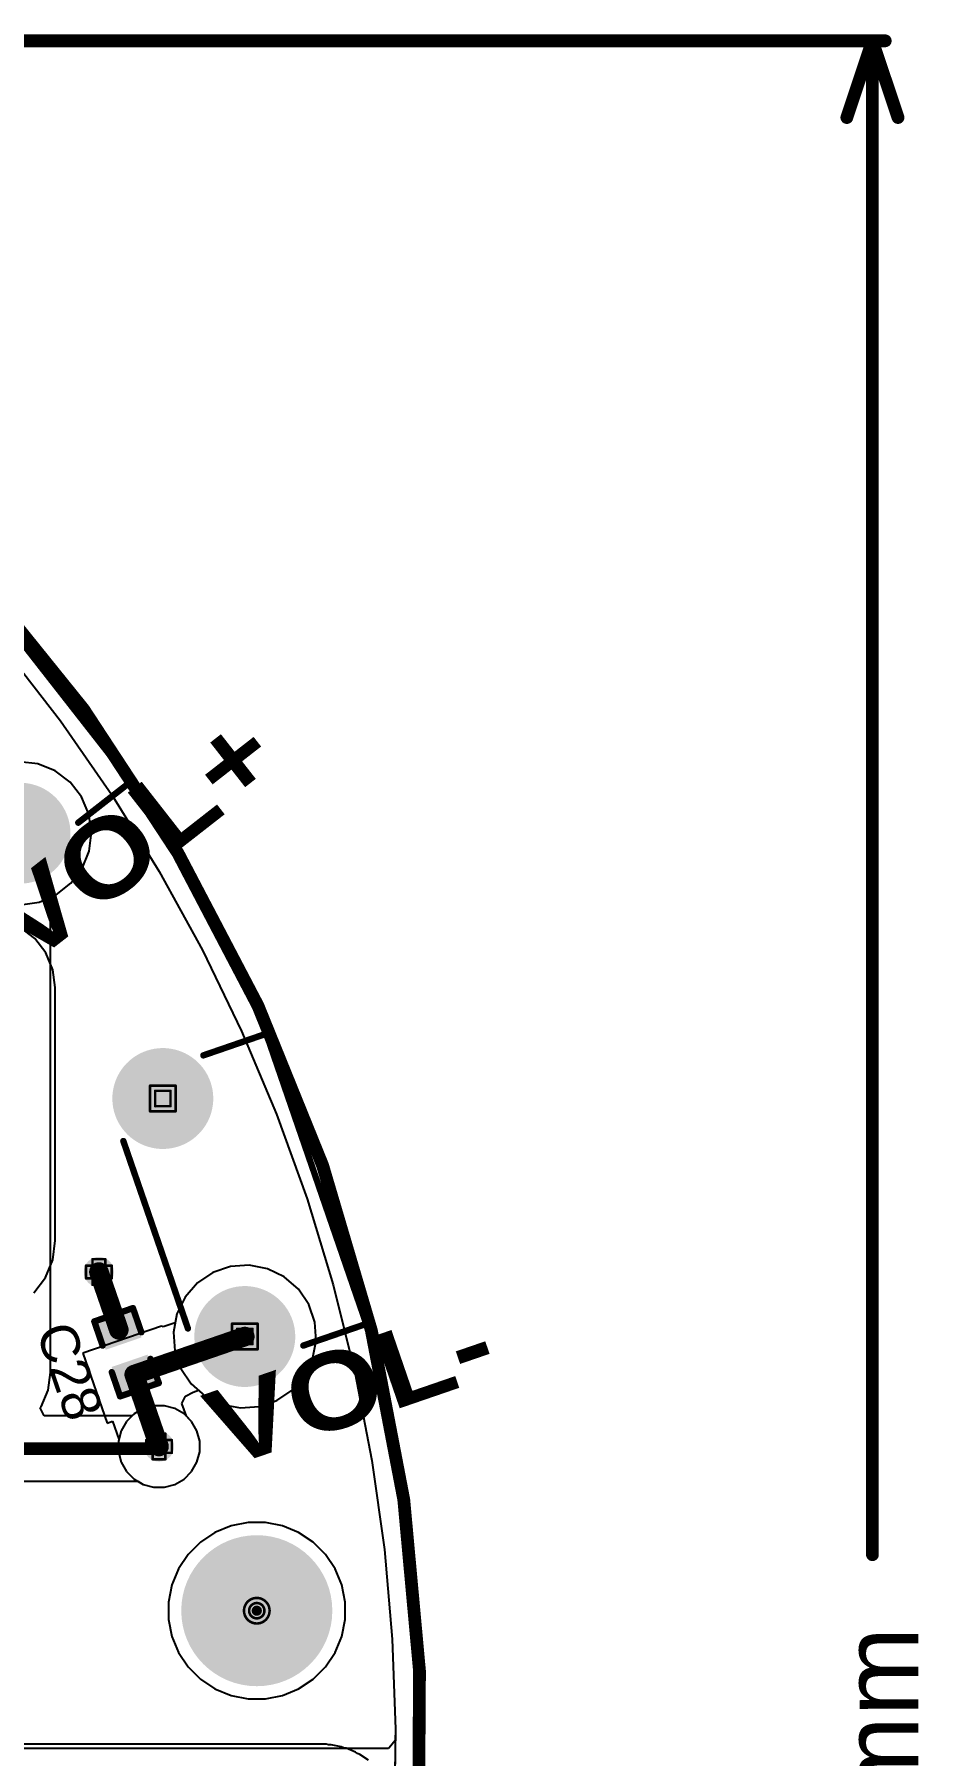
# Model space of a CAD drawing. Header units: inches. Extents: x -18 to 202, y -11 to 119.
# Drawn here: x 53.24 to 70.81, y 32.3 to 66.49 of the extents above; entities that cross this region are included whole.
import ezdxf

# ---------------------------------------------------------------- set-up
doc = ezdxf.new("R2010")
doc.units = ezdxf.units.IN
for name, color, linetype in [('Board Outline', 216, 'Continuous'), ('Bottom Layer', 5, 'Continuous'), ('Bottom Solder', 6, 'Continuous'), ('Dimension', 6, 'Continuous'), ('Drill Drawing', 1, 'Continuous'), ('Ground', 16, 'Continuous'), ('Multi-Layer', 9, 'Continuous'), ('Pad Holes', 156, 'Continuous'), ('Power', 76, 'Continuous'), ('Top Layer', 1, 'Continuous'), ('Top Overlay', 2, 'Continuous'), ('Top Paste', 8, 'Continuous'), ('Top Solder', 216, 'Continuous'), ('Via Holes', 16, 'Continuous')]:
    doc.layers.add(name, color=color, linetype=linetype)
doc.styles.add('Arial', font='', dxfattribs={"height": 0.2})
doc.styles.add('Arial Black_Bold', font='', dxfattribs={"height": 0.2})
doc.styles.get('Arial').set_extended_font_data('Arial')
doc.styles.get('Arial Black_Bold').set_extended_font_data('Arial Black', bold=True)

# ---------------------------------------------------------------- blocks, each defined once
blk = doc.blocks.new('K2_1101DF_C4DW_01_1')
at = {"layer": 'Bottom Layer'}
h = blk.add_hatch(color=5, dxfattribs=at)
edge = h.paths.add_edge_path()
edge.add_arc((-2.5, 0), 0.9, 0, 360)
h = blk.add_hatch(color=5, dxfattribs=at)
edge = h.paths.add_edge_path()
edge.add_arc((2.5, 0), 0.9, 0, 360)
at = {"layer": 'Bottom Solder'}
h = blk.add_hatch(color=6, dxfattribs=at)
edge = h.paths.add_edge_path()
edge.add_arc((-2.5, 0), 1.002, 0, 360)
h = blk.add_hatch(color=6, dxfattribs=at)
edge = h.paths.add_edge_path()
edge.add_arc((2.5, 0), 1.002, 0, 360)
at = {"layer": 'Ground'}
h = blk.add_hatch(color=16, dxfattribs=at)
edge = h.paths.add_edge_path()
edge.add_arc((-2.5, 0), 0.9, 0, 360)
h = blk.add_hatch(color=16, dxfattribs=at)
edge = h.paths.add_edge_path()
edge.add_arc((2.5, 0), 0.9, 0, 360)
at = {"layer": 'Multi-Layer'}
h = blk.add_hatch(color=9, dxfattribs=at)
edge = h.paths.add_edge_path()
edge.add_arc((-2.5, 0), 0.9, 0, 360)
h = blk.add_hatch(color=9, dxfattribs=at)
edge = h.paths.add_edge_path()
edge.add_arc((2.5, 0), 0.9, 0, 360)
at = {"layer": 'Pad Holes'}
h = blk.add_hatch(color=7, dxfattribs=at)
edge = h.paths.add_edge_path()
edge.add_arc((-2.5, 0), 0.46, 0, 360)
h = blk.add_hatch(color=7, dxfattribs=at)
edge = h.paths.add_edge_path()
edge.add_arc((2.5, 0), 0.46, 0, 360)
at = {"layer": 'Power'}
h = blk.add_hatch(color=76, dxfattribs=at)
edge = h.paths.add_edge_path()
edge.add_arc((-2.5, 0), 0.9, 0, 360)
h = blk.add_hatch(color=76, dxfattribs=at)
edge = h.paths.add_edge_path()
edge.add_arc((2.5, 0), 0.9, 0, 360)
at = {"layer": 'Top Layer'}
h = blk.add_hatch(color=1, dxfattribs=at)
edge = h.paths.add_edge_path()
edge.add_arc((-2.5, 0), 0.9, 0, 360)
h = blk.add_hatch(color=1, dxfattribs=at)
edge = h.paths.add_edge_path()
edge.add_arc((2.5, 0), 0.9, 0, 360)
at = {"layer": 'Top Solder'}
h = blk.add_hatch(color=216, dxfattribs=at)
edge = h.paths.add_edge_path()
edge.add_arc((-2.5, 0), 1.002, 0, 360)
h = blk.add_hatch(color=216, dxfattribs=at)
edge = h.paths.add_edge_path()
edge.add_arc((2.5, 0), 1.002, 0, 360)
at = {"layer": 'Top Overlay'}
for points in [[(1.956, 1.016, 0.127, 0.127, 0), (-1.981, 1.016, 0.127, 0.127, 0)], [(-3.048, -1.041, 0.127, 0.127, 0), (-3.048, -2.362, 0.127, 0.127, 0)], [(3.048, -1.041, 0.127, 0.127, 0), (3.048, -2.362, 0.127, 0.127, 0)], [(3.048, -2.362, 0.127, 0.127, 0), (-3.048, -2.362, 0.127, 0.127, 0)]]:
    blk.add_lwpolyline(points, format="xyseb", dxfattribs=at)
for points in [[(-2.013, 1.016, 0.0635, 0.0635, 1), (-1.949, 1.016, 0.0635, 0.0635, 1)], [(1.924, 1.016, 0.0635, 0.0635, 1), (1.988, 1.016, 0.0635, 0.0635, 1)], [(-3.08, -1.041, 0.0635, 0.0635, 1), (-3.016, -1.041, 0.0635, 0.0635, 1)], [(3.016, -1.041, 0.0635, 0.0635, 1), (3.08, -1.041, 0.0635, 0.0635, 1)], [(-3.08, -2.362, 0.0635, 0.0635, 1), (-3.016, -2.362, 0.0635, 0.0635, 1)], [(-3.08, -2.362, 0.0635, 0.0635, 1), (-3.016, -2.362, 0.0635, 0.0635, 1)], [(3.016, -2.362, 0.0635, 0.0635, 1), (3.08, -2.362, 0.0635, 0.0635, 1)], [(3.016, -2.362, 0.0635, 0.0635, 1), (3.08, -2.362, 0.0635, 0.0635, 1)]]:
    blk.add_lwpolyline(points, format="xyseb", close=True, dxfattribs=at)
blk = doc.blocks.new('K2_1101DF_C4DW_01_17')
at = {"layer": 'Bottom Layer'}
h = blk.add_hatch(color=5, dxfattribs=at)
edge = h.paths.add_edge_path()
edge.add_arc((-2.5, 0), 0.9, 0, 360)
h = blk.add_hatch(color=5, dxfattribs=at)
edge = h.paths.add_edge_path()
edge.add_arc((2.5, 0), 0.9, 0, 360)
at = {"layer": 'Bottom Solder'}
h = blk.add_hatch(color=6, dxfattribs=at)
edge = h.paths.add_edge_path()
edge.add_arc((-2.5, 0), 1.002, 0, 360)
h = blk.add_hatch(color=6, dxfattribs=at)
edge = h.paths.add_edge_path()
edge.add_arc((2.5, 0), 1.002, 0, 360)
at = {"layer": 'Ground'}
h = blk.add_hatch(color=16, dxfattribs=at)
edge = h.paths.add_edge_path()
edge.add_arc((-2.5, 0), 0.9, 0, 360)
h = blk.add_hatch(color=16, dxfattribs=at)
edge = h.paths.add_edge_path()
edge.add_arc((2.5, 0), 0.9, 0, 360)
at = {"layer": 'Multi-Layer'}
h = blk.add_hatch(color=9, dxfattribs=at)
edge = h.paths.add_edge_path()
edge.add_arc((-2.5, 0), 0.9, 0, 360)
h = blk.add_hatch(color=9, dxfattribs=at)
edge = h.paths.add_edge_path()
edge.add_arc((2.5, 0), 0.9, 0, 360)
at = {"layer": 'Pad Holes'}
h = blk.add_hatch(color=7, dxfattribs=at)
edge = h.paths.add_edge_path()
edge.add_arc((-2.5, 0), 0.46, 0, 360)
h = blk.add_hatch(color=7, dxfattribs=at)
edge = h.paths.add_edge_path()
edge.add_arc((2.5, 0), 0.46, 0, 360)
at = {"layer": 'Power'}
h = blk.add_hatch(color=76, dxfattribs=at)
edge = h.paths.add_edge_path()
edge.add_arc((-2.5, 0), 0.9, 0, 360)
h = blk.add_hatch(color=76, dxfattribs=at)
edge = h.paths.add_edge_path()
edge.add_arc((2.5, 0), 0.9, 0, 360)
at = {"layer": 'Top Layer'}
h = blk.add_hatch(color=1, dxfattribs=at)
edge = h.paths.add_edge_path()
edge.add_arc((-2.5, 0), 0.9, 0, 360)
h = blk.add_hatch(color=1, dxfattribs=at)
edge = h.paths.add_edge_path()
edge.add_arc((2.5, 0), 0.9, 0, 360)
at = {"layer": 'Top Solder'}
h = blk.add_hatch(color=216, dxfattribs=at)
edge = h.paths.add_edge_path()
edge.add_arc((-2.5, 0), 1.002, 0, 360)
h = blk.add_hatch(color=216, dxfattribs=at)
edge = h.paths.add_edge_path()
edge.add_arc((2.5, 0), 1.002, 0, 360)
at = {"layer": 'Top Overlay'}
for points in [[(1.956, 1.016, 0.127, 0.127, 0), (-1.981, 1.016, 0.127, 0.127, 0)], [(-3.048, -1.041, 0.127, 0.127, 0), (-3.048, -2.362, 0.127, 0.127, 0)], [(3.048, -1.041, 0.127, 0.127, 0), (3.048, -2.362, 0.127, 0.127, 0)], [(3.048, -2.362, 0.127, 0.127, 0), (-3.048, -2.362, 0.127, 0.127, 0)]]:
    blk.add_lwpolyline(points, format="xyseb", dxfattribs=at)
for points in [[(-2.013, 1.016, 0.0635, 0.0635, 1), (-1.949, 1.016, 0.0635, 0.0635, 1)], [(1.924, 1.016, 0.0635, 0.0635, 1), (1.988, 1.016, 0.0635, 0.0635, 1)], [(-3.08, -1.041, 0.0635, 0.0635, 1), (-3.016, -1.041, 0.0635, 0.0635, 1)], [(3.016, -1.041, 0.0635, 0.0635, 1), (3.08, -1.041, 0.0635, 0.0635, 1)], [(-3.08, -2.362, 0.0635, 0.0635, 1), (-3.016, -2.362, 0.0635, 0.0635, 1)], [(-3.08, -2.362, 0.0635, 0.0635, 1), (-3.016, -2.362, 0.0635, 0.0635, 1)], [(3.016, -2.362, 0.0635, 0.0635, 1), (3.08, -2.362, 0.0635, 0.0635, 1)], [(3.016, -2.362, 0.0635, 0.0635, 1), (3.08, -2.362, 0.0635, 0.0635, 1)]]:
    blk.add_lwpolyline(points, format="xyseb", close=True, dxfattribs=at)
blk = doc.blocks.new('C___0402_81')
at = {"layer": 'Top Layer'}
for points in [[(-0.699, -0.318), (-0.699, 0.317), (-0.241, 0.317), (-0.241, -0.318)], [(0.241, -0.318), (0.241, 0.317), (0.699, 0.317), (0.699, -0.318)]]:
    blk.add_hatch(color=1, dxfattribs=at).paths.add_polyline_path(points)
at = {"layer": 'Top Paste'}
for points in [[(-0.699, -0.318), (-0.699, 0.317), (-0.241, 0.317), (-0.241, -0.318)], [(0.241, -0.318), (0.241, 0.317), (0.699, 0.317), (0.699, -0.318)]]:
    blk.add_hatch(color=8, dxfattribs=at).paths.add_polyline_path(points)
at = {"layer": 'Top Solder'}
for points in [[(-0.758, -0.377), (-0.758, 0.377), (-0.181, 0.377), (-0.181, -0.377)], [(0.181, -0.377), (0.181, 0.377), (0.758, 0.377), (0.758, -0.377)]]:
    blk.add_hatch(color=216, dxfattribs=at).paths.add_polyline_path(points)
at = {"layer": 'Top Overlay'}
for points in [[(-0.787, -0.406, 0.127, 0.127, 0), (-0.787, 0.406, 0.127, 0.127, 0)], [(-0.787, 0.406, 0.127, 0.127, 0), (-0.279, 0.406, 0.127, 0.127, 0)], [(0.279, 0.406, 0.127, 0.127, 0), (0.787, 0.406, 0.127, 0.127, 0)], [(0.787, -0.406, 0.127, 0.127, 0), (0.787, 0.406, 0.127, 0.127, 0)], [(-0.787, -0.406, 0.127, 0.127, 0), (-0.279, -0.406, 0.127, 0.127, 0)], [(0.279, -0.406, 0.127, 0.127, 0), (0.787, -0.406, 0.127, 0.127, 0)]]:
    blk.add_lwpolyline(points, format="xyseb", dxfattribs=at)
for points in [[(-0.819, 0.406, 0.0635, 0.0635, 1), (-0.756, 0.406, 0.0635, 0.0635, 1)], [(-0.819, 0.406, 0.0635, 0.0635, 1), (-0.756, 0.406, 0.0635, 0.0635, 1)], [(-0.311, 0.406, 0.0635, 0.0635, 1), (-0.248, 0.406, 0.0635, 0.0635, 1)], [(0.248, 0.406, 0.0635, 0.0635, 1), (0.311, 0.406, 0.0635, 0.0635, 1)], [(0.756, 0.406, 0.0635, 0.0635, 1), (0.819, 0.406, 0.0635, 0.0635, 1)], [(0.756, 0.406, 0.0635, 0.0635, 1), (0.819, 0.406, 0.0635, 0.0635, 1)], [(-0.819, -0.406, 0.0635, 0.0635, 1), (-0.756, -0.406, 0.0635, 0.0635, 1)], [(-0.819, -0.406, 0.0635, 0.0635, 1), (-0.756, -0.406, 0.0635, 0.0635, 1)], [(-0.311, -0.406, 0.0635, 0.0635, 1), (-0.248, -0.406, 0.0635, 0.0635, 1)], [(0.248, -0.406, 0.0635, 0.0635, 1), (0.311, -0.406, 0.0635, 0.0635, 1)], [(0.756, -0.406, 0.0635, 0.0635, 1), (0.819, -0.406, 0.0635, 0.0635, 1)], [(0.756, -0.406, 0.0635, 0.0635, 1), (0.819, -0.406, 0.0635, 0.0635, 1)]]:
    blk.add_lwpolyline(points, format="xyseb", close=True, dxfattribs=at)

msp = doc.modelspace()

# ---------------------------------------------------------------- hatches: boundary and pattern name
at = {"layer": 'Bottom Layer'}
h = msp.add_hatch(color=5, dxfattribs=at)
edge = h.paths.add_edge_path()
edge.add_arc((54.517, 41.903), 0.3, 0, 360)
h = msp.add_hatch(color=5, dxfattribs=at)
edge = h.paths.add_edge_path()
edge.add_arc((55.711, 38.437), 0.3, 0, 360)
at = {"layer": 'Bottom Solder'}
h = msp.add_hatch(color=6, dxfattribs=at)
edge = h.paths.add_edge_path()
edge.add_arc((57.652, 35.175), 0.102, 0, 360)
at = {"layer": 'Ground'}
h = msp.add_hatch(color=16, dxfattribs=at)
edge = h.paths.add_edge_path()
edge.add_arc((54.517, 41.903), 0.3, 0, 360)
h = msp.add_hatch(color=16, dxfattribs=at)
edge = h.paths.add_edge_path()
edge.add_arc((55.711, 38.437), 0.3, 0, 360)
at = {"layer": 'Pad Holes'}
h = msp.add_hatch(color=7, dxfattribs=at)
edge = h.paths.add_edge_path()
edge.add_arc((57.652, 35.175), 1.5, 0, 360)
at = {"layer": 'Power'}
h = msp.add_hatch(color=76, dxfattribs=at)
edge = h.paths.add_edge_path()
edge.add_arc((54.517, 41.903), 0.3, 0, 360)
h = msp.add_hatch(color=76, dxfattribs=at)
edge = h.paths.add_edge_path()
edge.add_arc((55.711, 38.437), 0.3, 0, 360)
at = {"layer": 'Top Layer'}
h = msp.add_hatch(color=1, dxfattribs=at)
edge = h.paths.add_edge_path()
edge.add_arc((54.517, 41.903), 0.3, 0, 360)
h = msp.add_hatch(color=1, dxfattribs=at)
edge = h.paths.add_edge_path()
edge.add_arc((55.711, 38.437), 0.3, 0, 360)
at = {"layer": 'Top Solder'}
h = msp.add_hatch(color=216, dxfattribs=at)
edge = h.paths.add_edge_path()
edge.add_arc((57.652, 35.175), 0.102, 0, 360)
at = {"layer": 'Via Holes'}
h = msp.add_hatch(color=7, dxfattribs=at)
edge = h.paths.add_edge_path()
edge.add_arc((54.517, 41.903), 0.15, 0, 360)
h = msp.add_hatch(color=7, dxfattribs=at)
edge = h.paths.add_edge_path()
edge.add_arc((55.711, 38.437), 0.15, 0, 360)

# ---------------------------------------------------------------- linework, layer by layer
at = {"layer": 'Board Outline'}
msp.add_lwpolyline([(44.23, 62.31, 0.254, 0.254, -3.535496), (7.565, 62.289, 0.254, 0.254, 0)], format="xyseb", dxfattribs=at)
at = {"layer": 'Bottom Layer'}
for p, q in [((52.663, 54.263), (53.755, 52.849)), ((53.755, 52.849), (54.772, 51.38)), ((53.306, 51.994), (52.938, 52.039)), ((53.649, 51.855), (53.306, 51.994)), ((53.945, 51.632), (53.649, 51.855)), ((54.174, 51.34), (53.945, 51.632)), ((54.318, 50.998), (54.174, 51.34)), ((54.772, 51.38), (55.712, 49.86)), ((54.37, 50.631), (54.318, 50.998)), ((54.325, 50.263), (54.37, 50.631)), ((54.186, 49.92), (54.325, 50.263)), ((53.963, 49.624), (54.186, 49.92)), ((53.671, 49.395), (53.963, 49.624)), ((55.712, 49.86), (56.572, 48.294)), ((52.962, 49.199), (53.33, 49.25)), ((53.33, 49.25), (53.671, 49.395)), ((56.572, 48.294), (57.349, 46.685)), ((57.349, 46.685), (58.042, 45.038)), ((58.042, 45.038), (58.649, 43.358)), ((58.649, 43.358), (59.168, 41.648)), ((56.78, 41.892), (56.473, 41.685)), ((57.131, 42.013), (56.78, 41.892)), ((57.501, 42.039), (57.131, 42.013)), ((57.865, 41.968), (57.501, 42.039)), ((58.198, 41.805), (57.865, 41.968)), ((58.478, 41.562), (58.198, 41.805)), ((56.23, 41.405), (56.067, 41.072)), ((56.473, 41.685), (56.23, 41.405)), ((58.685, 41.255), (58.478, 41.562)), ((59.168, 41.648), (59.598, 39.914)), ((56.067, 41.072), (55.997, 40.708)), ((58.806, 40.904), (58.685, 41.255)), ((55.997, 40.708), (56.022, 40.338)), ((58.832, 40.534), (58.806, 40.904)), ((58.761, 40.17), (58.832, 40.534)), ((56.022, 40.338), (56.143, 39.987)), ((58.598, 39.837), (58.761, 40.17)), ((56.143, 39.987), (56.351, 39.68)), ((56.351, 39.68), (56.63, 39.437)), ((58.355, 39.557), (58.598, 39.837)), ((59.598, 39.914), (59.938, 38.16)), ((56.63, 39.437), (56.964, 39.274)), ((57.697, 39.229), (58.048, 39.35)), ((58.048, 39.35), (58.355, 39.557)), ((55.215, 39.083), (55.064, 38.933)), ((55.399, 39.19), (55.215, 39.083)), ((55.604, 39.245), (55.399, 39.19)), ((55.817, 39.245), (55.604, 39.245)), ((56.023, 39.19), (55.817, 39.245)), ((56.207, 39.083), (56.023, 39.19)), ((56.357, 38.933), (56.207, 39.083)), ((56.964, 39.274), (57.327, 39.204)), ((57.327, 39.204), (57.697, 39.229)), ((54.958, 38.748), (54.903, 38.543)), ((55.064, 38.933), (54.958, 38.748)), ((56.464, 38.748), (56.357, 38.933)), ((56.519, 38.543), (56.464, 38.748)), ((54.903, 38.543), (54.903, 38.33)), ((54.903, 38.33), (54.958, 38.125)), ((56.464, 38.125), (56.519, 38.33)), ((56.519, 38.33), (56.519, 38.543)), ((54.958, 38.125), (55.064, 37.94)), ((56.357, 37.94), (56.464, 38.125)), ((59.938, 38.16), (60.186, 36.39)), ((55.064, 37.94), (55.215, 37.79)), ((55.215, 37.79), (55.399, 37.684)), ((55.399, 37.684), (55.604, 37.629)), ((55.604, 37.629), (55.817, 37.629)), ((55.817, 37.629), (56.023, 37.684)), ((56.023, 37.684), (56.207, 37.79)), ((56.207, 37.79), (56.357, 37.94)), ((57.479, 36.929), (57.14, 36.861)), ((57.825, 36.929), (57.479, 36.929)), ((58.164, 36.861), (57.825, 36.929)), ((56.821, 36.729), (56.534, 36.537)), ((57.14, 36.861), (56.821, 36.729)), ((58.483, 36.729), (58.164, 36.861)), ((58.77, 36.537), (58.483, 36.729)), ((56.29, 36.293), (56.098, 36.006)), ((56.534, 36.537), (56.29, 36.293)), ((59.014, 36.293), (58.77, 36.537)), ((59.206, 36.006), (59.014, 36.293)), ((60.186, 36.39), (60.342, 34.61)), ((56.098, 36.006), (55.965, 35.686)), ((59.339, 35.686), (59.206, 36.006)), ((55.965, 35.686), (55.898, 35.347)), ((59.406, 35.347), (59.339, 35.686)), ((55.898, 35.347), (55.898, 35.002)), ((59.406, 35.002), (59.406, 35.347)), ((55.898, 35.002), (55.965, 34.663)), ((59.339, 34.663), (59.406, 35.002)), ((55.965, 34.663), (56.098, 34.344)), ((59.206, 34.344), (59.339, 34.663)), ((60.342, 34.61), (60.406, 32.825)), ((56.098, 34.344), (56.29, 34.057)), ((59.014, 34.057), (59.206, 34.344)), ((56.29, 34.057), (56.534, 33.812)), ((58.77, 33.812), (59.014, 34.057)), ((56.534, 33.812), (56.821, 33.62)), ((56.821, 33.62), (57.14, 33.488)), ((58.164, 33.488), (58.483, 33.62)), ((58.483, 33.62), (58.77, 33.812)), ((57.14, 33.488), (57.479, 33.421)), ((57.479, 33.421), (57.825, 33.421)), ((57.825, 33.421), (58.164, 33.488)), ((60.406, 32.825), (60.402, 32.595)), ((60.402, 32.595), (60.278, 32.451)), ((60.265, 32.441), (50.53, 32.441)), ((60.278, 32.451), (60.265, 32.441))]:
    msp.add_line(p, q, dxfattribs=at)
at = {"layer": 'Dimension'}
for points in [[(35.3, 66.359, 0.254, 0.254, 0), (70.129, 66.359, 0.254, 0.254, 0)], [(69.367, 64.835, 0.254, 0.254, 0), (69.875, 66.359, 0.254, 0.254, 0)], [(69.875, 66.359, 0.254, 0.254, 0), (70.383, 64.835, 0.254, 0.254, 0)], [(69.875, 36.287, 0.254, 0.254, 0), (69.875, 66.359, 0.254, 0.254, 0)]]:
    msp.add_lwpolyline(points, format="xyseb", dxfattribs=at)
for points in [[(69.812, 66.359, 0.127, 0.127, 1), (69.939, 66.359, 0.127, 0.127, 1)], [(69.812, 66.359, 0.127, 0.127, 1), (69.939, 66.359, 0.127, 0.127, 1)], [(69.812, 66.359, 0.127, 0.127, 1), (69.939, 66.359, 0.127, 0.127, 1)], [(70.066, 66.359, 0.127, 0.127, 1), (70.193, 66.359, 0.127, 0.127, 1)], [(69.304, 64.835, 0.127, 0.127, 1), (69.431, 64.835, 0.127, 0.127, 1)], [(70.32, 64.835, 0.127, 0.127, 1), (70.447, 64.835, 0.127, 0.127, 1)], [(69.812, 36.287, 0.127, 0.127, 1), (69.939, 36.287, 0.127, 0.127, 1)]]:
    msp.add_lwpolyline(points, format="xyseb", close=True, dxfattribs=at)
at = {"layer": 'Drill Drawing'}
for points in [[(55.532, 45.603, 0.0508, 0.0508, 0), (56.04, 45.603, 0.0508, 0.0508, 0)], [(55.532, 45.095, 0.0508, 0.0508, 0), (55.532, 45.603, 0.0508, 0.0508, 0)], [(55.634, 45.501, 0.0508, 0.0508, 0), (55.939, 45.501, 0.0508, 0.0508, 0)], [(55.634, 45.196, 0.0508, 0.0508, 0), (55.634, 45.501, 0.0508, 0.0508, 0)], [(55.939, 45.196, 0.0508, 0.0508, 0), (55.939, 45.501, 0.0508, 0.0508, 0)], [(56.04, 45.095, 0.0508, 0.0508, 0), (56.04, 45.603, 0.0508, 0.0508, 0)], [(55.634, 45.196, 0.0508, 0.0508, 0), (55.939, 45.196, 0.0508, 0.0508, 0)], [(55.532, 45.095, 0.0508, 0.0508, 0), (56.04, 45.095, 0.0508, 0.0508, 0)], [(54.263, 41.776, 0.0508, 0.0508, 0), (54.263, 42.03, 0.0508, 0.0508, 0)], [(54.263, 42.03, 0.0508, 0.0508, 0), (54.39, 42.03, 0.0508, 0.0508, 0)], [(54.39, 42.03, 0.0508, 0.0508, 0), (54.39, 42.157, 0.0508, 0.0508, 0)], [(54.39, 42.157, 0.0508, 0.0508, 0), (54.644, 42.157, 0.0508, 0.0508, 0)], [(54.644, 42.03, 0.0508, 0.0508, 0), (54.644, 42.157, 0.0508, 0.0508, 0)], [(54.644, 42.03, 0.0508, 0.0508, 0), (54.771, 42.03, 0.0508, 0.0508, 0)], [(54.771, 41.776, 0.0508, 0.0508, 0), (54.771, 42.03, 0.0508, 0.0508, 0)], [(54.263, 41.776, 0.0508, 0.0508, 0), (54.39, 41.776, 0.0508, 0.0508, 0)], [(54.39, 41.649, 0.0508, 0.0508, 0), (54.39, 41.776, 0.0508, 0.0508, 0)], [(54.644, 41.776, 0.0508, 0.0508, 0), (54.771, 41.776, 0.0508, 0.0508, 0)], [(54.644, 41.649, 0.0508, 0.0508, 0), (54.644, 41.776, 0.0508, 0.0508, 0)], [(54.39, 41.649, 0.0508, 0.0508, 0), (54.644, 41.649, 0.0508, 0.0508, 0)], [(57.16, 40.875, 0.0508, 0.0508, 0), (57.668, 40.875, 0.0508, 0.0508, 0)], [(57.16, 40.367, 0.0508, 0.0508, 0), (57.16, 40.875, 0.0508, 0.0508, 0)], [(57.262, 40.773, 0.0508, 0.0508, 0), (57.567, 40.773, 0.0508, 0.0508, 0)], [(57.262, 40.469, 0.0508, 0.0508, 0), (57.262, 40.773, 0.0508, 0.0508, 0)], [(57.567, 40.469, 0.0508, 0.0508, 0), (57.567, 40.773, 0.0508, 0.0508, 0)], [(57.668, 40.367, 0.0508, 0.0508, 0), (57.668, 40.875, 0.0508, 0.0508, 0)], [(57.16, 40.367, 0.0508, 0.0508, 0), (57.668, 40.367, 0.0508, 0.0508, 0)], [(57.262, 40.469, 0.0508, 0.0508, 0), (57.567, 40.469, 0.0508, 0.0508, 0)], [(55.584, 38.564, 0.0508, 0.0508, 0), (55.584, 38.691, 0.0508, 0.0508, 0)], [(55.584, 38.691, 0.0508, 0.0508, 0), (55.838, 38.691, 0.0508, 0.0508, 0)], [(55.838, 38.564, 0.0508, 0.0508, 0), (55.838, 38.691, 0.0508, 0.0508, 0)], [(55.457, 38.31, 0.0508, 0.0508, 0), (55.457, 38.564, 0.0508, 0.0508, 0)], [(55.457, 38.564, 0.0508, 0.0508, 0), (55.584, 38.564, 0.0508, 0.0508, 0)], [(55.457, 38.31, 0.0508, 0.0508, 0), (55.584, 38.31, 0.0508, 0.0508, 0)], [(55.584, 38.183, 0.0508, 0.0508, 0), (55.584, 38.31, 0.0508, 0.0508, 0)], [(55.838, 38.564, 0.0508, 0.0508, 0), (55.965, 38.564, 0.0508, 0.0508, 0)], [(55.838, 38.31, 0.0508, 0.0508, 0), (55.965, 38.31, 0.0508, 0.0508, 0)], [(55.838, 38.183, 0.0508, 0.0508, 0), (55.838, 38.31, 0.0508, 0.0508, 0)], [(55.965, 38.31, 0.0508, 0.0508, 0), (55.965, 38.564, 0.0508, 0.0508, 0)], [(55.584, 38.183, 0.0508, 0.0508, 0), (55.838, 38.183, 0.0508, 0.0508, 0)]]:
    msp.add_lwpolyline(points, format="xyseb", dxfattribs=at)
for points in [[(55.52, 45.603, 0.0254, 0.0254, 1), (55.545, 45.603, 0.0254, 0.0254, 1)], [(55.52, 45.603, 0.0254, 0.0254, 1), (55.545, 45.603, 0.0254, 0.0254, 1)], [(55.621, 45.501, 0.0254, 0.0254, 1), (55.647, 45.501, 0.0254, 0.0254, 1)], [(55.621, 45.501, 0.0254, 0.0254, 1), (55.647, 45.501, 0.0254, 0.0254, 1)], [(55.926, 45.501, 0.0254, 0.0254, 1), (55.951, 45.501, 0.0254, 0.0254, 1)], [(55.926, 45.501, 0.0254, 0.0254, 1), (55.951, 45.501, 0.0254, 0.0254, 1)], [(56.028, 45.603, 0.0254, 0.0254, 1), (56.053, 45.603, 0.0254, 0.0254, 1)], [(56.028, 45.603, 0.0254, 0.0254, 1), (56.053, 45.603, 0.0254, 0.0254, 1)], [(55.621, 45.196, 0.0254, 0.0254, 1), (55.647, 45.196, 0.0254, 0.0254, 1)], [(55.621, 45.196, 0.0254, 0.0254, 1), (55.647, 45.196, 0.0254, 0.0254, 1)], [(55.926, 45.196, 0.0254, 0.0254, 1), (55.951, 45.196, 0.0254, 0.0254, 1)], [(55.926, 45.196, 0.0254, 0.0254, 1), (55.951, 45.196, 0.0254, 0.0254, 1)], [(55.52, 45.095, 0.0254, 0.0254, 1), (55.545, 45.095, 0.0254, 0.0254, 1)], [(55.52, 45.095, 0.0254, 0.0254, 1), (55.545, 45.095, 0.0254, 0.0254, 1)], [(56.028, 45.095, 0.0254, 0.0254, 1), (56.053, 45.095, 0.0254, 0.0254, 1)], [(56.028, 45.095, 0.0254, 0.0254, 1), (56.053, 45.095, 0.0254, 0.0254, 1)], [(54.25, 42.03, 0.0254, 0.0254, 1), (54.276, 42.03, 0.0254, 0.0254, 1)], [(54.25, 42.03, 0.0254, 0.0254, 1), (54.276, 42.03, 0.0254, 0.0254, 1)], [(54.377, 42.157, 0.0254, 0.0254, 1), (54.403, 42.157, 0.0254, 0.0254, 1)], [(54.377, 42.157, 0.0254, 0.0254, 1), (54.403, 42.157, 0.0254, 0.0254, 1)], [(54.377, 42.03, 0.0254, 0.0254, 1), (54.403, 42.03, 0.0254, 0.0254, 1)], [(54.377, 42.03, 0.0254, 0.0254, 1), (54.403, 42.03, 0.0254, 0.0254, 1)], [(54.631, 42.157, 0.0254, 0.0254, 1), (54.657, 42.157, 0.0254, 0.0254, 1)], [(54.631, 42.157, 0.0254, 0.0254, 1), (54.657, 42.157, 0.0254, 0.0254, 1)], [(54.631, 42.03, 0.0254, 0.0254, 1), (54.657, 42.03, 0.0254, 0.0254, 1)], [(54.631, 42.03, 0.0254, 0.0254, 1), (54.657, 42.03, 0.0254, 0.0254, 1)], [(54.758, 42.03, 0.0254, 0.0254, 1), (54.784, 42.03, 0.0254, 0.0254, 1)], [(54.758, 42.03, 0.0254, 0.0254, 1), (54.784, 42.03, 0.0254, 0.0254, 1)], [(54.25, 41.776, 0.0254, 0.0254, 1), (54.276, 41.776, 0.0254, 0.0254, 1)], [(54.25, 41.776, 0.0254, 0.0254, 1), (54.276, 41.776, 0.0254, 0.0254, 1)], [(54.377, 41.776, 0.0254, 0.0254, 1), (54.403, 41.776, 0.0254, 0.0254, 1)], [(54.377, 41.776, 0.0254, 0.0254, 1), (54.403, 41.776, 0.0254, 0.0254, 1)], [(54.631, 41.776, 0.0254, 0.0254, 1), (54.657, 41.776, 0.0254, 0.0254, 1)], [(54.631, 41.776, 0.0254, 0.0254, 1), (54.657, 41.776, 0.0254, 0.0254, 1)], [(54.758, 41.776, 0.0254, 0.0254, 1), (54.784, 41.776, 0.0254, 0.0254, 1)], [(54.758, 41.776, 0.0254, 0.0254, 1), (54.784, 41.776, 0.0254, 0.0254, 1)], [(54.377, 41.649, 0.0254, 0.0254, 1), (54.403, 41.649, 0.0254, 0.0254, 1)], [(54.377, 41.649, 0.0254, 0.0254, 1), (54.403, 41.649, 0.0254, 0.0254, 1)], [(54.631, 41.649, 0.0254, 0.0254, 1), (54.657, 41.649, 0.0254, 0.0254, 1)], [(54.631, 41.649, 0.0254, 0.0254, 1), (54.657, 41.649, 0.0254, 0.0254, 1)], [(57.147, 40.875, 0.0254, 0.0254, 1), (57.173, 40.875, 0.0254, 0.0254, 1)], [(57.147, 40.875, 0.0254, 0.0254, 1), (57.173, 40.875, 0.0254, 0.0254, 1)], [(57.249, 40.773, 0.0254, 0.0254, 1), (57.274, 40.773, 0.0254, 0.0254, 1)], [(57.249, 40.773, 0.0254, 0.0254, 1), (57.274, 40.773, 0.0254, 0.0254, 1)], [(57.554, 40.773, 0.0254, 0.0254, 1), (57.579, 40.773, 0.0254, 0.0254, 1)], [(57.554, 40.773, 0.0254, 0.0254, 1), (57.579, 40.773, 0.0254, 0.0254, 1)], [(57.655, 40.875, 0.0254, 0.0254, 1), (57.681, 40.875, 0.0254, 0.0254, 1)], [(57.655, 40.875, 0.0254, 0.0254, 1), (57.681, 40.875, 0.0254, 0.0254, 1)], [(57.147, 40.367, 0.0254, 0.0254, 1), (57.173, 40.367, 0.0254, 0.0254, 1)], [(57.147, 40.367, 0.0254, 0.0254, 1), (57.173, 40.367, 0.0254, 0.0254, 1)], [(57.249, 40.469, 0.0254, 0.0254, 1), (57.274, 40.469, 0.0254, 0.0254, 1)], [(57.249, 40.469, 0.0254, 0.0254, 1), (57.274, 40.469, 0.0254, 0.0254, 1)], [(57.554, 40.469, 0.0254, 0.0254, 1), (57.579, 40.469, 0.0254, 0.0254, 1)], [(57.554, 40.469, 0.0254, 0.0254, 1), (57.579, 40.469, 0.0254, 0.0254, 1)], [(57.655, 40.367, 0.0254, 0.0254, 1), (57.681, 40.367, 0.0254, 0.0254, 1)], [(57.655, 40.367, 0.0254, 0.0254, 1), (57.681, 40.367, 0.0254, 0.0254, 1)], [(55.571, 38.691, 0.0254, 0.0254, 1), (55.596, 38.691, 0.0254, 0.0254, 1)], [(55.571, 38.691, 0.0254, 0.0254, 1), (55.596, 38.691, 0.0254, 0.0254, 1)], [(55.825, 38.691, 0.0254, 0.0254, 1), (55.85, 38.691, 0.0254, 0.0254, 1)], [(55.825, 38.691, 0.0254, 0.0254, 1), (55.85, 38.691, 0.0254, 0.0254, 1)], [(55.444, 38.564, 0.0254, 0.0254, 1), (55.469, 38.564, 0.0254, 0.0254, 1)], [(55.444, 38.564, 0.0254, 0.0254, 1), (55.469, 38.564, 0.0254, 0.0254, 1)], [(55.444, 38.31, 0.0254, 0.0254, 1), (55.469, 38.31, 0.0254, 0.0254, 1)], [(55.444, 38.31, 0.0254, 0.0254, 1), (55.469, 38.31, 0.0254, 0.0254, 1)], [(55.571, 38.564, 0.0254, 0.0254, 1), (55.596, 38.564, 0.0254, 0.0254, 1)], [(55.571, 38.564, 0.0254, 0.0254, 1), (55.596, 38.564, 0.0254, 0.0254, 1)], [(55.571, 38.31, 0.0254, 0.0254, 1), (55.596, 38.31, 0.0254, 0.0254, 1)], [(55.571, 38.31, 0.0254, 0.0254, 1), (55.596, 38.31, 0.0254, 0.0254, 1)], [(55.825, 38.564, 0.0254, 0.0254, 1), (55.85, 38.564, 0.0254, 0.0254, 1)], [(55.825, 38.564, 0.0254, 0.0254, 1), (55.85, 38.564, 0.0254, 0.0254, 1)], [(55.825, 38.31, 0.0254, 0.0254, 1), (55.85, 38.31, 0.0254, 0.0254, 1)], [(55.825, 38.31, 0.0254, 0.0254, 1), (55.85, 38.31, 0.0254, 0.0254, 1)], [(55.952, 38.564, 0.0254, 0.0254, 1), (55.977, 38.564, 0.0254, 0.0254, 1)], [(55.952, 38.564, 0.0254, 0.0254, 1), (55.977, 38.564, 0.0254, 0.0254, 1)], [(55.952, 38.31, 0.0254, 0.0254, 1), (55.977, 38.31, 0.0254, 0.0254, 1)], [(55.952, 38.31, 0.0254, 0.0254, 1), (55.977, 38.31, 0.0254, 0.0254, 1)], [(55.571, 38.183, 0.0254, 0.0254, 1), (55.596, 38.183, 0.0254, 0.0254, 1)], [(55.571, 38.183, 0.0254, 0.0254, 1), (55.596, 38.183, 0.0254, 0.0254, 1)], [(55.825, 38.183, 0.0254, 0.0254, 1), (55.85, 38.183, 0.0254, 0.0254, 1)], [(55.825, 38.183, 0.0254, 0.0254, 1), (55.85, 38.183, 0.0254, 0.0254, 1)], [(57.906, 35.175, 0.0508, 0.0508, 1), (57.398, 35.175, 0.0508, 0.0508, 1)], [(57.804, 35.175, 0.0508, 0.0508, 1), (57.5, 35.175, 0.0508, 0.0508, 1)], [(57.385, 35.175, 0.0254, 0.0254, 1), (57.411, 35.175, 0.0254, 0.0254, 1)], [(57.487, 35.175, 0.0254, 0.0254, 1), (57.512, 35.175, 0.0254, 0.0254, 1)], [(57.792, 35.175, 0.0254, 0.0254, 1), (57.817, 35.175, 0.0254, 0.0254, 1)], [(57.893, 35.175, 0.0254, 0.0254, 1), (57.919, 35.175, 0.0254, 0.0254, 1)]]:
    msp.add_lwpolyline(points, format="xyseb", close=True, dxfattribs=at)
at = {"layer": 'Ground'}
for p, q in [((52.663, 54.263), (53.755, 52.849)), ((53.755, 52.849), (54.772, 51.38)), ((53.306, 51.994), (52.938, 52.039)), ((53.649, 51.855), (53.306, 51.994)), ((53.945, 51.632), (53.649, 51.855)), ((54.174, 51.34), (53.945, 51.632)), ((54.318, 50.998), (54.174, 51.34)), ((54.772, 51.38), (55.712, 49.86)), ((54.37, 50.631), (54.318, 50.998)), ((54.325, 50.263), (54.37, 50.631)), ((54.186, 49.92), (54.325, 50.263)), ((53.963, 49.624), (54.186, 49.92)), ((53.671, 49.395), (53.963, 49.624)), ((55.712, 49.86), (56.572, 48.294)), ((52.962, 49.199), (53.33, 49.25)), ((53.33, 49.25), (53.671, 49.395)), ((56.572, 48.294), (57.349, 46.685)), ((57.349, 46.685), (58.042, 45.038)), ((58.042, 45.038), (58.649, 43.358)), ((58.649, 43.358), (59.168, 41.648)), ((56.78, 41.892), (56.473, 41.685)), ((57.131, 42.013), (56.78, 41.892)), ((57.501, 42.039), (57.131, 42.013)), ((57.865, 41.968), (57.501, 42.039)), ((58.198, 41.805), (57.865, 41.968)), ((58.478, 41.562), (58.198, 41.805)), ((56.23, 41.405), (56.067, 41.072)), ((56.473, 41.685), (56.23, 41.405)), ((58.685, 41.255), (58.478, 41.562)), ((59.168, 41.648), (59.598, 39.914)), ((56.067, 41.072), (55.997, 40.708)), ((58.806, 40.904), (58.685, 41.255)), ((55.997, 40.708), (56.022, 40.338)), ((58.832, 40.534), (58.806, 40.904)), ((58.761, 40.17), (58.832, 40.534)), ((56.022, 40.338), (56.143, 39.987)), ((58.598, 39.837), (58.761, 40.17)), ((56.143, 39.987), (56.351, 39.68)), ((56.351, 39.68), (56.63, 39.437)), ((58.355, 39.557), (58.598, 39.837)), ((59.598, 39.914), (59.938, 38.16)), ((56.63, 39.437), (56.964, 39.274)), ((57.697, 39.229), (58.048, 39.35)), ((58.048, 39.35), (58.355, 39.557)), ((55.215, 39.083), (55.064, 38.933)), ((55.399, 39.19), (55.215, 39.083)), ((55.604, 39.245), (55.399, 39.19)), ((55.817, 39.245), (55.604, 39.245)), ((56.023, 39.19), (55.817, 39.245)), ((56.207, 39.083), (56.023, 39.19)), ((56.357, 38.933), (56.207, 39.083)), ((56.964, 39.274), (57.327, 39.204)), ((57.327, 39.204), (57.697, 39.229)), ((54.958, 38.748), (54.903, 38.543)), ((55.064, 38.933), (54.958, 38.748)), ((56.464, 38.748), (56.357, 38.933)), ((56.519, 38.543), (56.464, 38.748)), ((54.903, 38.543), (54.903, 38.33)), ((54.903, 38.33), (54.958, 38.125)), ((56.464, 38.125), (56.519, 38.33)), ((56.519, 38.33), (56.519, 38.543)), ((54.958, 38.125), (55.064, 37.94)), ((56.357, 37.94), (56.464, 38.125)), ((59.938, 38.16), (60.186, 36.39)), ((55.064, 37.94), (55.215, 37.79)), ((55.215, 37.79), (55.399, 37.684)), ((55.399, 37.684), (55.604, 37.629)), ((55.604, 37.629), (55.817, 37.629)), ((55.817, 37.629), (56.023, 37.684)), ((56.023, 37.684), (56.207, 37.79)), ((56.207, 37.79), (56.357, 37.94)), ((57.479, 36.929), (57.14, 36.861)), ((57.825, 36.929), (57.479, 36.929)), ((58.164, 36.861), (57.825, 36.929)), ((56.821, 36.729), (56.534, 36.537)), ((57.14, 36.861), (56.821, 36.729)), ((58.483, 36.729), (58.164, 36.861)), ((58.77, 36.537), (58.483, 36.729)), ((56.29, 36.293), (56.098, 36.006)), ((56.534, 36.537), (56.29, 36.293)), ((59.014, 36.293), (58.77, 36.537)), ((59.206, 36.006), (59.014, 36.293)), ((60.186, 36.39), (60.342, 34.61)), ((56.098, 36.006), (55.965, 35.686)), ((59.339, 35.686), (59.206, 36.006)), ((55.965, 35.686), (55.898, 35.347)), ((59.406, 35.347), (59.339, 35.686)), ((55.898, 35.347), (55.898, 35.002)), ((59.406, 35.002), (59.406, 35.347)), ((55.898, 35.002), (55.965, 34.663)), ((59.339, 34.663), (59.406, 35.002)), ((55.965, 34.663), (56.098, 34.344)), ((59.206, 34.344), (59.339, 34.663)), ((60.342, 34.61), (60.406, 32.825)), ((56.098, 34.344), (56.29, 34.057)), ((59.014, 34.057), (59.206, 34.344)), ((56.29, 34.057), (56.534, 33.812)), ((58.77, 33.812), (59.014, 34.057)), ((56.534, 33.812), (56.821, 33.62)), ((56.821, 33.62), (57.14, 33.488)), ((58.164, 33.488), (58.483, 33.62)), ((58.483, 33.62), (58.77, 33.812)), ((57.14, 33.488), (57.479, 33.421)), ((57.479, 33.421), (57.825, 33.421)), ((57.825, 33.421), (58.164, 33.488)), ((60.406, 32.825), (60.377, 31.038))]:
    msp.add_line(p, q, dxfattribs=at)
at = {"layer": 'Power'}
for p, q in [((52.663, 54.263), (53.755, 52.849)), ((53.755, 52.849), (54.772, 51.38)), ((53.306, 51.994), (52.938, 52.039)), ((53.649, 51.855), (53.306, 51.994)), ((53.945, 51.632), (53.649, 51.855)), ((54.174, 51.34), (53.945, 51.632)), ((54.318, 50.998), (54.174, 51.34)), ((54.772, 51.38), (55.712, 49.86)), ((54.37, 50.631), (54.318, 50.998)), ((54.325, 50.263), (54.37, 50.631)), ((54.186, 49.92), (54.325, 50.263)), ((53.963, 49.624), (54.186, 49.92)), ((53.671, 49.395), (53.963, 49.624)), ((55.712, 49.86), (56.572, 48.294)), ((53.556, 49.346), (53.671, 49.395)), ((53.556, 39.915), (53.556, 49.346)), ((56.572, 48.294), (57.349, 46.685)), ((57.349, 46.685), (58.042, 45.038)), ((58.042, 45.038), (58.649, 43.358)), ((58.649, 43.358), (59.168, 41.648)), ((56.78, 41.892), (56.473, 41.685)), ((57.131, 42.013), (56.78, 41.892)), ((57.501, 42.039), (57.131, 42.013)), ((57.865, 41.968), (57.501, 42.039)), ((58.198, 41.805), (57.865, 41.968)), ((58.478, 41.562), (58.198, 41.805)), ((56.23, 41.405), (56.067, 41.072)), ((56.473, 41.685), (56.23, 41.405)), ((58.685, 41.255), (58.478, 41.562)), ((59.168, 41.648), (59.598, 39.914)), ((56.067, 41.072), (55.997, 40.708)), ((58.806, 40.904), (58.685, 41.255)), ((55.997, 40.708), (56.022, 40.338)), ((58.832, 40.534), (58.806, 40.904)), ((58.761, 40.17), (58.832, 40.534)), ((56.022, 40.338), (56.143, 39.987)), ((58.598, 39.837), (58.761, 40.17)), ((53.508, 39.558), (53.554, 39.905)), ((53.554, 39.905), (53.556, 39.915)), ((56.143, 39.987), (56.351, 39.68)), ((56.351, 39.68), (56.63, 39.437)), ((58.355, 39.557), (58.598, 39.837)), ((59.598, 39.914), (59.938, 38.16)), ((53.37, 39.226), (53.508, 39.558)), ((56.63, 39.437), (56.964, 39.274)), ((57.697, 39.229), (58.048, 39.35)), ((58.048, 39.35), (58.355, 39.557)), ((53.352, 39.202), (53.37, 39.226)), ((53.431, 39.043), (53.352, 39.202)), ((55.174, 39.043), (53.431, 39.043)), ((55.215, 39.083), (55.174, 39.043)), ((55.399, 39.19), (55.215, 39.083)), ((55.604, 39.245), (55.399, 39.19)), ((55.817, 39.245), (55.604, 39.245)), ((56.023, 39.19), (55.817, 39.245)), ((56.207, 39.083), (56.023, 39.19)), ((56.357, 38.933), (56.207, 39.083)), ((56.964, 39.274), (57.327, 39.204)), ((57.327, 39.204), (57.697, 39.229)), ((56.464, 38.748), (56.357, 38.933)), ((56.519, 38.543), (56.464, 38.748)), ((56.464, 38.125), (56.519, 38.33)), ((56.519, 38.33), (56.519, 38.543)), ((56.357, 37.94), (56.464, 38.125)), ((59.938, 38.16), (60.186, 36.39)), ((30.382, 37.748), (55.288, 37.748)), ((55.288, 37.748), (55.399, 37.684)), ((55.399, 37.684), (55.604, 37.629)), ((55.604, 37.629), (55.817, 37.629)), ((55.817, 37.629), (56.023, 37.684)), ((56.023, 37.684), (56.207, 37.79)), ((56.207, 37.79), (56.357, 37.94)), ((57.479, 36.929), (57.14, 36.861)), ((57.825, 36.929), (57.479, 36.929)), ((58.164, 36.861), (57.825, 36.929)), ((56.821, 36.729), (56.534, 36.537)), ((57.14, 36.861), (56.821, 36.729)), ((58.483, 36.729), (58.164, 36.861)), ((58.77, 36.537), (58.483, 36.729)), ((56.29, 36.293), (56.098, 36.006)), ((56.534, 36.537), (56.29, 36.293)), ((59.014, 36.293), (58.77, 36.537)), ((59.206, 36.006), (59.014, 36.293)), ((60.186, 36.39), (60.342, 34.61)), ((56.098, 36.006), (55.965, 35.686)), ((59.339, 35.686), (59.206, 36.006)), ((55.965, 35.686), (55.898, 35.347)), ((59.406, 35.347), (59.339, 35.686)), ((55.898, 35.347), (55.898, 35.002)), ((59.406, 35.002), (59.406, 35.347)), ((55.898, 35.002), (55.965, 34.663)), ((59.339, 34.663), (59.406, 35.002)), ((55.965, 34.663), (56.098, 34.344)), ((59.206, 34.344), (59.339, 34.663)), ((60.342, 34.61), (60.406, 32.825)), ((56.098, 34.344), (56.29, 34.057)), ((59.014, 34.057), (59.206, 34.344)), ((56.29, 34.057), (56.534, 33.812)), ((58.77, 33.812), (59.014, 34.057)), ((56.534, 33.812), (56.821, 33.62)), ((56.821, 33.62), (57.14, 33.488)), ((58.164, 33.488), (58.483, 33.62)), ((58.483, 33.62), (58.77, 33.812)), ((57.14, 33.488), (57.479, 33.421)), ((57.479, 33.421), (57.825, 33.421)), ((57.825, 33.421), (58.164, 33.488)), ((60.406, 32.825), (60.377, 31.038))]:
    msp.add_line(p, q, dxfattribs=at)
for points in [[(29.886, 38.395, 0.254, 0.254, 0), (55.669, 38.395, 0.254, 0.254, 0)], [(55.669, 38.395, 0.254, 0.254, 0), (55.711, 38.437, 0.254, 0.254, 0)]]:
    msp.add_lwpolyline(points, format="xyseb", dxfattribs=at)
for points in [[(55.606, 38.395, 0.127, 0.127, 1), (55.733, 38.395, 0.127, 0.127, 1)], [(55.606, 38.395, 0.127, 0.127, 1), (55.733, 38.395, 0.127, 0.127, 1)], [(55.647, 38.437, 0.127, 0.127, 1), (55.774, 38.437, 0.127, 0.127, 1)]]:
    msp.add_lwpolyline(points, format="xyseb", close=True, dxfattribs=at)
at = {"layer": 'Top Layer'}
for p, q in [((52.663, 54.263), (53.755, 52.849)), ((53.755, 52.849), (54.772, 51.38)), ((53.306, 51.994), (52.938, 52.039)), ((53.649, 51.855), (53.306, 51.994)), ((53.945, 51.632), (53.649, 51.855)), ((54.174, 51.34), (53.945, 51.632)), ((54.318, 50.998), (54.174, 51.34)), ((54.772, 51.38), (55.712, 49.86)), ((54.37, 50.631), (54.318, 50.998)), ((54.325, 50.263), (54.37, 50.631)), ((54.186, 49.92), (54.325, 50.263)), ((53.963, 49.624), (54.186, 49.92)), ((53.671, 49.395), (53.963, 49.624)), ((55.712, 49.86), (56.572, 48.294)), ((52.962, 49.199), (53.33, 49.25)), ((53.33, 49.25), (53.671, 49.395)), ((53.245, 48.527), (52.958, 48.747)), ((53.465, 48.24), (53.245, 48.527)), ((53.603, 47.906), (53.465, 48.24)), ((56.572, 48.294), (57.349, 46.685)), ((53.649, 47.557), (53.603, 47.906)), ((53.651, 47.548), (53.649, 47.557)), ((53.651, 42.526), (53.651, 47.548)), ((57.349, 46.685), (58.042, 45.038)), ((58.042, 45.038), (58.649, 43.358)), ((58.649, 43.358), (59.168, 41.648)), ((53.601, 42.146), (53.651, 42.526)), ((53.651, 42.526), (53.651, 42.526)), ((53.455, 41.793), (53.601, 42.146)), ((53.222, 41.489), (53.455, 41.793)), ((56.78, 41.892), (56.473, 41.685)), ((57.131, 42.013), (56.78, 41.892)), ((57.501, 42.039), (57.131, 42.013)), ((57.865, 41.968), (57.501, 42.039)), ((58.198, 41.805), (57.865, 41.968)), ((58.478, 41.562), (58.198, 41.805)), ((56.23, 41.405), (56.067, 41.072)), ((56.473, 41.685), (56.23, 41.405)), ((58.685, 41.255), (58.478, 41.562)), ((59.168, 41.648), (59.598, 39.914)), ((56.067, 41.072), (56.033, 40.895)), ((58.806, 40.904), (58.685, 41.255)), ((55.759, 40.83), (54.198, 40.293)), ((55.795, 40.813), (55.759, 40.83)), ((55.759, 40.83), (55.759, 40.83)), ((56.033, 40.895), (55.795, 40.813)), ((58.832, 40.534), (58.806, 40.904)), ((58.761, 40.17), (58.832, 40.534)), ((54.198, 40.293), (54.678, 38.9)), ((58.598, 39.837), (58.761, 40.17)), ((58.355, 39.557), (58.598, 39.837)), ((59.598, 39.914), (59.938, 38.16)), ((56.167, 39.289), (56.239, 39.437)), ((56.239, 39.437), (56.387, 39.518)), ((56.387, 39.518), (56.495, 39.555)), ((56.495, 39.555), (56.63, 39.437)), ((56.63, 39.437), (56.964, 39.274)), ((57.697, 39.229), (58.048, 39.35)), ((58.048, 39.35), (58.355, 39.557)), ((56.254, 39.036), (56.167, 39.289)), ((56.357, 38.933), (56.254, 39.036)), ((56.964, 39.274), (57.327, 39.204)), ((57.327, 39.204), (57.697, 39.229)), ((54.678, 38.9), (54.788, 38.938)), ((54.788, 38.938), (54.912, 38.579)), ((56.464, 38.748), (56.357, 38.933)), ((56.519, 38.543), (56.464, 38.748)), ((54.912, 38.579), (54.903, 38.543)), ((54.903, 38.543), (54.903, 38.33)), ((54.903, 38.33), (54.958, 38.125)), ((56.464, 38.125), (56.519, 38.33)), ((56.519, 38.33), (56.519, 38.543)), ((54.958, 38.125), (55.064, 37.94)), ((56.357, 37.94), (56.464, 38.125)), ((59.938, 38.16), (60.186, 36.39)), ((55.064, 37.94), (55.215, 37.79)), ((55.215, 37.79), (55.399, 37.684)), ((55.399, 37.684), (55.604, 37.629)), ((55.604, 37.629), (55.817, 37.629)), ((55.817, 37.629), (56.023, 37.684)), ((56.023, 37.684), (56.207, 37.79)), ((56.207, 37.79), (56.357, 37.94)), ((57.479, 36.929), (57.14, 36.861)), ((57.825, 36.929), (57.479, 36.929)), ((58.164, 36.861), (57.825, 36.929)), ((56.821, 36.729), (56.534, 36.537)), ((57.14, 36.861), (56.821, 36.729)), ((58.483, 36.729), (58.164, 36.861)), ((58.77, 36.537), (58.483, 36.729)), ((56.29, 36.293), (56.098, 36.006)), ((56.534, 36.537), (56.29, 36.293)), ((59.014, 36.293), (58.77, 36.537)), ((59.206, 36.006), (59.014, 36.293)), ((60.186, 36.39), (60.342, 34.61)), ((56.098, 36.006), (55.965, 35.686)), ((59.339, 35.686), (59.206, 36.006)), ((55.965, 35.686), (55.898, 35.347)), ((59.406, 35.347), (59.339, 35.686)), ((55.898, 35.347), (55.898, 35.002)), ((59.406, 35.002), (59.406, 35.347)), ((55.898, 35.002), (55.965, 34.663)), ((59.339, 34.663), (59.406, 35.002)), ((55.965, 34.663), (56.098, 34.344)), ((59.206, 34.344), (59.339, 34.663)), ((60.342, 34.61), (60.406, 32.825)), ((56.098, 34.344), (56.29, 34.057)), ((59.014, 34.057), (59.206, 34.344)), ((56.29, 34.057), (56.534, 33.812)), ((58.77, 33.812), (59.014, 34.057)), ((56.534, 33.812), (56.821, 33.62)), ((56.821, 33.62), (57.14, 33.488)), ((58.164, 33.488), (58.483, 33.62)), ((58.483, 33.62), (58.77, 33.812)), ((57.14, 33.488), (57.479, 33.421)), ((57.479, 33.421), (57.825, 33.421)), ((57.825, 33.421), (58.164, 33.488)), ((60.406, 32.825), (60.391, 31.885)), ((53.791, 32.522), (49.938, 32.522)), ((58.928, 32.522), (53.791, 32.522)), ((59.029, 32.522), (58.928, 32.522)), ((58.928, 32.522), (58.928, 32.522)), ((59.079, 32.512), (59.029, 32.522)), ((59.13, 32.512), (59.079, 32.512)), ((59.328, 32.473), (59.13, 32.512)), ((59.375, 32.453), (59.328, 32.473)), ((59.425, 32.443), (59.375, 32.453)), ((59.611, 32.366), (59.425, 32.443)), ((59.653, 32.338), (59.611, 32.366)), ((59.701, 32.318), (59.653, 32.338)), ((59.868, 32.206), (59.701, 32.318))]:
    msp.add_line(p, q, dxfattribs=at)
for points in [[(54.517, 41.903, 0.389, 0.389, 0), (54.913, 40.754, 0.389, 0.389, 0)], [(55.219, 39.865, 0.389, 0.389, 0), (57.414, 40.621, 0.389, 0.389, 0)], [(55.219, 39.865, 0.389, 0.389, 0), (55.711, 38.437, 0.389, 0.389, 0)]]:
    msp.add_lwpolyline(points, format="xyseb", dxfattribs=at)
for points in [[(54.42, 41.903, 0.195, 0.195, 1), (54.614, 41.903, 0.195, 0.195, 1)], [(54.815, 40.754, 0.195, 0.195, 1), (55.01, 40.754, 0.195, 0.195, 1)], [(57.317, 40.621, 0.195, 0.195, 1), (57.511, 40.621, 0.195, 0.195, 1)], [(55.121, 39.865, 0.195, 0.195, 1), (55.316, 39.865, 0.195, 0.195, 1)], [(55.121, 39.865, 0.195, 0.195, 1), (55.316, 39.865, 0.195, 0.195, 1)], [(55.613, 38.437, 0.195, 0.195, 1), (55.808, 38.437, 0.195, 0.195, 1)]]:
    msp.add_lwpolyline(points, format="xyseb", close=True, dxfattribs=at)

# ---------------------------------------------------------------- block references
for name, p, rotation in [('K2_1101DF_C4DW_01_17', (51.411, 52.589), 128), ('K2_1101DF_C4DW_01_1', (56.6, 42.985), 109), ('C___0402_81', (55.066, 40.309), 289)]:
    msp.add_blockref(name, p, dxfattribs=dict(rotation=rotation))

# ---------------------------------------------------------------- texts
at = {"layer": 'Dimension', "style": 'Arial'}
msp.add_text('70.05mm', height=1.524, rotation=90, dxfattribs=at).set_placement((70.79, 25.978))
at = {"layer": 'Top Overlay'}
for s, height, rotation, style, p in [('VOL+', 1.524, 38, 'Arial Black_Bold', (53.126, 47.957)), ('C28', 0.762, 289, 'Arial', (53.261, 40.734)), ('VOL-', 1.524, 19, 'Arial Black_Bold', (57.007, 37.996))]:
    msp.add_text(s, height=height, rotation=rotation, dxfattribs=dict(at, style=style)).set_placement(p)

doc.saveas('drawing.dxf')
